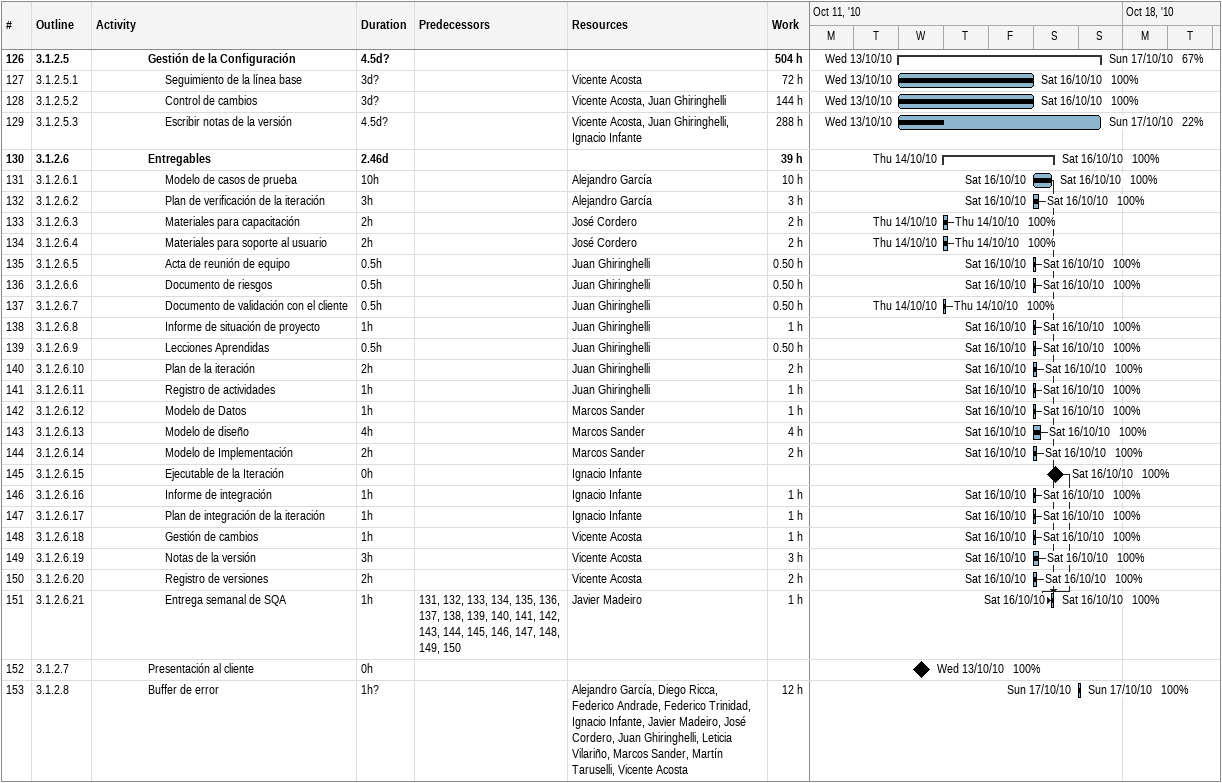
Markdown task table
| ID | WBS | Task | Duration | Start | Finish | Predecessors | Resources | % complete | Work (h) |
|---|---|---|---|---|---|---|---|---|---|
| 126 | 3.1.2.5 | **Gestión de la Configuración** | 4.5d? | 2010-10-13 | 2010-10-17 |  |  | 67 | 504 |
| 127 | 3.1.2.5.1 | Seguimiento de la línea base | 3d? | 2010-10-13 | 2010-10-16 |  | Vicente Acosta | 100 | 72 |
| 128 | 3.1.2.5.2 | Control de cambios | 3d? | 2010-10-13 | 2010-10-16 |  | Vicente Acosta, Juan Ghiringhelli | 100 | 144 |
| 129 | 3.1.2.5.3 | Escribir notas de la versión | 4.5d? | 2010-10-13 | 2010-10-17 |  | Vicente Acosta, Juan Ghiringhelli, Ignacio Infante | 22 | 288 |
| 130 | 3.1.2.6 | **Entregables** | 2.46d | 2010-10-14 | 2010-10-16 |  |  | 100 | 39 |
| 131 | 3.1.2.6.1 | Modelo de casos de prueba | 10h | 2010-10-16 | 2010-10-16 |  | Alejandro García | 100 | 10 |
| 132 | 3.1.2.6.2 | Plan de verificación de la iteración | 3h | 2010-10-16 | 2010-10-16 |  | Alejandro García | 100 | 3 |
| 133 | 3.1.2.6.3 | Materiales para capacitación | 2h | 2010-10-14 | 2010-10-14 |  | José Cordero | 100 | 2 |
| 134 | 3.1.2.6.4 | Materiales para soporte al usuario | 2h | 2010-10-14 | 2010-10-14 |  | José Cordero | 100 | 2 |
| 135 | 3.1.2.6.5 | Acta de reunión de equipo | 0.5h | 2010-10-16 | 2010-10-16 |  | Juan Ghiringhelli | 100 | 0.50 |
| 136 | 3.1.2.6.6 | Documento de riesgos | 0.5h | 2010-10-16 | 2010-10-16 |  | Juan Ghiringhelli | 100 | 0.50 |
| 137 | 3.1.2.6.7 | Documento de validación con el cliente | 0.5h | 2010-10-14 | 2010-10-14 |  | Juan Ghiringhelli | 100 | 0.50 |
| 138 | 3.1.2.6.8 | Informe de situación de proyecto | 1h | 2010-10-16 | 2010-10-16 |  | Juan Ghiringhelli | 100 | 1 |
| 139 | 3.1.2.6.9 | Lecciones Aprendidas | 0.5h | 2010-10-16 | 2010-10-16 |  | Juan Ghiringhelli | 100 | 0.50 |
| 140 | 3.1.2.6.10 | Plan de la iteración | 2h | 2010-10-16 | 2010-10-16 |  | Juan Ghiringhelli | 100 | 2 |
| 141 | 3.1.2.6.11 | Registro de actividades | 1h | 2010-10-16 | 2010-10-16 |  | Juan Ghiringhelli | 100 | 1 |
| 142 | 3.1.2.6.12 | Modelo de Datos | 1h | 2010-10-16 | 2010-10-16 |  | Marcos Sander | 100 | 1 |
| 143 | 3.1.2.6.13 | Modelo de diseño | 4h | 2010-10-16 | 2010-10-16 |  | Marcos Sander | 100 | 4 |
| 144 | 3.1.2.6.14 | Modelo de Implementación | 2h | 2010-10-16 | 2010-10-16 |  | Marcos Sander | 100 | 2 |
| 145 | 3.1.2.6.15 | Ejecutable de la Iteración | 0h | 2010-10-16 | 2010-10-16 |  | Ignacio Infante | 100 |  |
| 146 | 3.1.2.6.16 | Informe de integración | 1h | 2010-10-16 | 2010-10-16 |  | Ignacio Infante | 100 | 1 |
| 147 | 3.1.2.6.17 | Plan de integración de la iteración | 1h | 2010-10-16 | 2010-10-16 |  | Ignacio Infante | 100 | 1 |
| 148 | 3.1.2.6.18 | Gestión de cambios | 1h | 2010-10-16 | 2010-10-16 |  | Vicente Acosta | 100 | 1 |
| 149 | 3.1.2.6.19 | Notas de la versión | 3h | 2010-10-16 | 2010-10-16 |  | Vicente Acosta | 100 | 3 |
| 150 | 3.1.2.6.20 | Registro de versiones | 2h | 2010-10-16 | 2010-10-16 |  | Vicente Acosta | 100 | 2 |
| 151 | 3.1.2.6.21 | Entrega semanal de SQA | 1h | 2010-10-16 | 2010-10-16 | 131, 132, 133, 134, 135, 136, 137, 138, 139, 140, 141, 142, 143, 144, 145, 146, 147, 148, 149, 150 | Javier Madeiro | 100 | 1 |
| 152 | 3.1.2.7 | Presentación al cliente | 0h | 2010-10-13 | 2010-10-13 |  |  | 100 |  |
| 153 | 3.1.2.8 | Buffer de error | 1h? | 2010-10-17 | 2010-10-17 |  | Alejandro García, Diego Ricca, Federico Andrade, Federico Trinidad, Ignacio Infante, Javier Madeiro, José Cordero, Juan Ghiringhelli, Leticia Vilariño, Marcos Sander, Martín Taruselli, Vicente Acosta | 100 | 12 |
